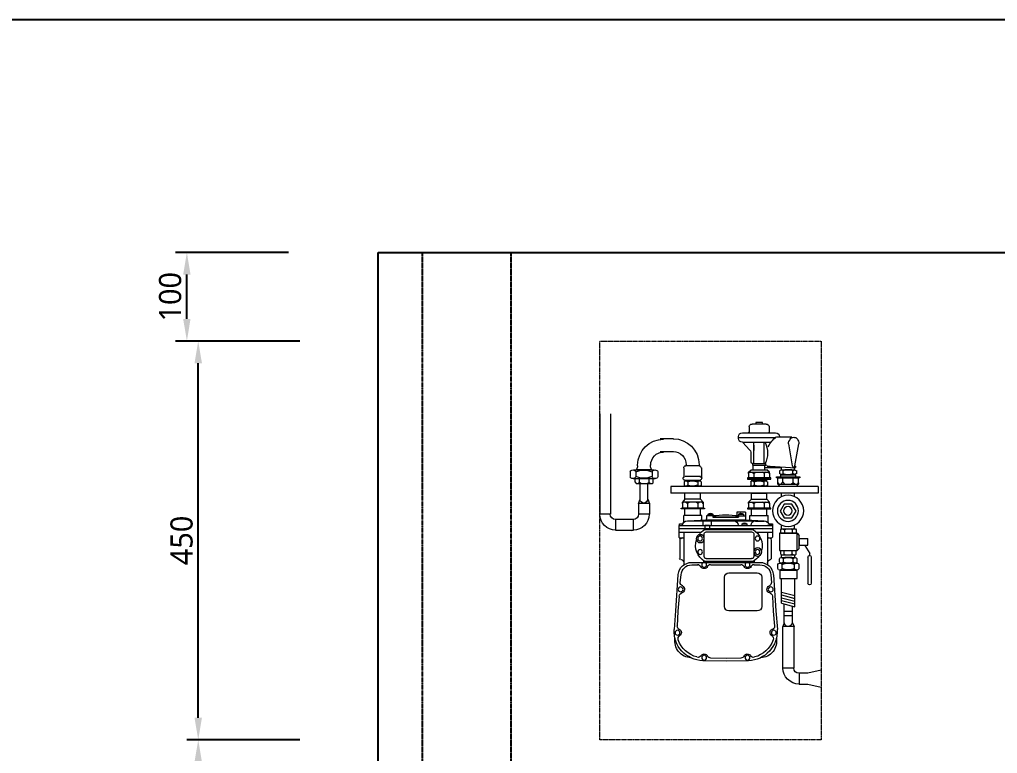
# Model space of a CAD drawing. Header units: millimetres. Extents: x -9013 to 516, y -36629 to 6082.
# Drawn here: x -3173 to -2070, y 5254 to 6082 of the extents above; entities that cross this region are included whole.
import ezdxf

# ---------------------------------------------------------------- set-up
doc = ezdxf.new("R2010")
doc.units = ezdxf.units.MM
doc.header["$LTSCALE"] = 0.05
doc.linetypes.add('CENTER2', pattern=[28.575, 19.05, -3.175, 3.175, -3.175])
doc.layers.get('0').update_dxf_attribs({"lineweight": 18})
doc.layers.get('Defpoints').update_dxf_attribs({"color": 140, "lineweight": 18})
for name, color, linetype in [('1', 7, 'Continuous'), ('1CO', 4, 'Continuous'), ('2CONC', 4, 'Continuous'), ('HWAT___5CS', 3, 'CENTER2')]:
    doc.layers.add(name, color=color, linetype=linetype)
doc.layers.add('G-Anno-Std-Cntr', color=1, linetype='CENTER2', lineweight=18)
doc.styles.add('trebuchet_MS', font='trebuc.ttf')
doc.dimstyles.new('MGP', dxfattribs={"dimtxt": 2.5, "dimasz": 2.5, "dimexe": 1.25, "dimexo": 0.625, "dimtad": 1, "dimdec": 0, "dimtxsty": 'trebuchet_MS', "dimcen": 2.5, "dimclrt": 7, "dimadec": 0, "dimazin": 0, "dimtfac": 1, "dimtdec": 0, "dimtmove": 0, "dimatfit": 3, "dimfxl": 1.148294, "dimfxlon": 1, "dimarcsym": 2})

# ---------------------------------------------------------------- blocks, each defined once
blk = doc.blocks.new('*D194')
at = {"color": 0, "lineweight": -2, "transparency": 16777216}
for p, q in [((-2856.7, 5269.5), (-2984.5, 5269.5)), ((-2971.5, 5144.5), (-2971.5, 5244.5)), ((-2856.7, 5119.5), (-2984.5, 5119.5))]:
    blk.add_line(p, q, dxfattribs=at)
at = {"color": 0, "transparency": 16777216}
for points in [[(-2975.7, 5244.5), (-2967.3, 5244.5), (-2971.5, 5269.5)], [(-2975.7, 5144.5), (-2967.3, 5144.5), (-2971.5, 5119.5)]]:
    blk.add_solid(points, dxfattribs=at)
at = {"layer": 'Defpoints', "color": 0, "transparency": 16777216}
for p in [(-2971.5, 5269.5), (-2366.3, 5269.5), (-2216.3, 5119.5)]:
    blk.add_point(p, dxfattribs=at)
at = {"color": 7, "transparency": 16777216, "insert": (-2990.2, 5194.5), "char_height": 25, "attachment_point": 5, "rotation": 90, "style": 'trebuchet_MS'}
blk.add_mtext('150', dxfattribs=at)
blk = doc.blocks.new('*D195')
at = {"color": 0, "lineweight": -2, "transparency": 16777216}
for p, q in [((-2856.7, 5719.5), (-2984.5, 5719.5)), ((-2971.5, 5294.5), (-2971.5, 5694.5)), ((-2856.7, 5269.5), (-2984.5, 5269.5))]:
    blk.add_line(p, q, dxfattribs=at)
at = {"color": 0, "transparency": 16777216}
for points in [[(-2975.7, 5694.5), (-2967.3, 5694.5), (-2971.5, 5719.5)], [(-2975.7, 5294.5), (-2967.3, 5294.5), (-2971.5, 5269.5)]]:
    blk.add_solid(points, dxfattribs=at)
at = {"layer": 'Defpoints', "color": 0, "transparency": 16777216}
for p in [(-2971.5, 5719.5), (-2366.3, 5719.5), (-2216.3, 5269.5)]:
    blk.add_point(p, dxfattribs=at)
at = {"color": 7, "transparency": 16777216, "insert": (-2990.2, 5494.5), "char_height": 25, "attachment_point": 5, "rotation": 90, "style": 'trebuchet_MS'}
blk.add_mtext('450', dxfattribs=at)
blk = doc.blocks.new('*D196')
at = {"color": 0, "lineweight": -2, "transparency": 16777216}
for p, q in [((-2869.5, 5819.5), (-2997.3, 5819.5)), ((-2984.3, 5744.5), (-2984.3, 5794.5)), ((-2869.5, 5719.5), (-2997.3, 5719.5))]:
    blk.add_line(p, q, dxfattribs=at)
at = {"color": 0, "transparency": 16777216}
for points in [[(-2988.5, 5794.5), (-2980.2, 5794.5), (-2984.3, 5819.5)], [(-2988.5, 5744.5), (-2980.2, 5744.5), (-2984.3, 5719.5)]]:
    blk.add_solid(points, dxfattribs=at)
at = {"layer": 'Defpoints', "color": 0, "transparency": 16777216}
for p in [(-2984.3, 5819.5), (-2379.1, 5819.5), (-2368.4, 5719.5)]:
    blk.add_point(p, dxfattribs=at)
at = {"color": 7, "transparency": 16777216, "insert": (-3003.1, 5769.5), "char_height": 25, "attachment_point": 5, "rotation": 90, "style": 'trebuchet_MS'}
blk.add_mtext('100', dxfattribs=at)

msp = doc.modelspace()

# ---------------------------------------------------------------- linework, layer by layer
at = {"layer": '1', "color": 42, "lineweight": 9}
for points in [[(-2518.4, 5637.5), (-2518.4, 5524.1)], [(-2506.2, 5637.5), (-2506.2, 5524.1)], [(-2464, 5540.9), (-2462.4, 5536.2), (-2474.6, 5536.2), (-2473, 5540.9)], [(-2474.6, 5536.2), (-2474.6, 5524.1)], [(-2462.4, 5536.2), (-2462.4, 5524.1)], [(-2480.8, 5518.2), (-2500.4, 5518.2)], [(-2480.8, 5505.7), (-2500.4, 5505.7)], [(-2310.2, 5401.7), (-2311.8, 5397.4)], [(-2299.2, 5350.5), (-2299.2, 5397.4), (-2311.8, 5397.4)], [(-2311.8, 5350.5), (-2311.8, 5397.4)], [(-2300.8, 5401.7), (-2299.2, 5397.4)], [(-2283.6, 5344.6), (-2293.4, 5344.6)], [(-2268.4, 5348.1), (-2283.6, 5344.6)], [(-2283.6, 5332.1), (-2293.4, 5332.1)], [(-2268.4, 5328.6), (-2283.6, 5332.1)]]:
    msp.add_lwpolyline(points, dxfattribs=at)
at = {"layer": '1', "color": 0, "lineweight": 5}
for points in [[(-2334.8, 5625.8), (-2334.8, 5627.7), (-2342.3, 5627.7), (-2342.3, 5625.8)], [(-2349.7, 5622.6), (-2349.7, 5616.8)], [(-2330.5, 5625.8), (-2346.6, 5625.8)], [(-2327.4, 5622.6), (-2327.4, 5616.8)], [(-2435.3, 5609.3), (-2450.2, 5609.3)], [(-2361.8, 5609.3), (-2361.8, 5611.7)], [(-2361.8, 5610.5), (-2319.6, 5610.5)], [(-2357.1, 5616), (-2320, 5616)], [(-2350.1, 5616), (-2350.9, 5616)], [(-2326.6, 5616), (-2326.2, 5616)], [(-2301.6, 5610.9), (-2318.8, 5610.9)], [(-2315.7, 5611.7), (-2315.7, 5610.9)], [(-2349.3, 5596.8), (-2357.1, 5605)], [(-2325.1, 5605), (-2357.1, 5605)], [(-2344.6, 5581.2), (-2344.6, 5605)], [(-2344.6, 5601.9), (-2344.6, 5596)], [(-2332.9, 5581.2), (-2332.9, 5605)], [(-2300.8, 5578.8), (-2305.1, 5603.5)], [(-2298.1, 5578.8), (-2293.8, 5603.5)], [(-2435.3, 5594.5), (-2450.2, 5594.5)], [(-2347.7, 5582.7), (-2347.7, 5593.7)], [(-2480, 5574.1), (-2456.6, 5574.1)], [(-2460.1, 5574.1), (-2476.1, 5574.1)], [(-2475.7, 5578.8), (-2475.7, 5580)], [(-2461.3, 5578.8), (-2461.3, 5580)], [(-2423.6, 5576.5), (-2423.6, 5565.9)], [(-2406.4, 5580), (-2406.4, 5578.8), (-2421.2, 5578.8)], [(-2420.9, 5578.8), (-2420.9, 5580)], [(-2403.6, 5576.5), (-2403.6, 5565.9)], [(-2350.5, 5570.2), (-2349.3, 5571.4), (-2350.5, 5571.4), (-2347.7, 5574.1)], [(-2347.7, 5574.1), (-2329.7, 5574.1)], [(-2346.2, 5581.2), (-2331.3, 5581.2)], [(-2346.2, 5581.2), (-2346.2, 5581.2), (-2346.2, 5579.6), (-2345.4, 5579.6)], [(-2345.4, 5579.6), (-2331.3, 5579.6)], [(-2345.4, 5574.1), (-2345.4, 5579.6)], [(-2331.3, 5581.2), (-2331.3, 5579.6), (-2332.1, 5579.6)], [(-2332.1, 5574.1), (-2332.1, 5579.6)], [(-2313.3, 5576.5), (-2332.1, 5576.5)], [(-2327, 5571.4), (-2329.7, 5574.1)], [(-2329.4, 5578.4), (-2326.2, 5578.4)], [(-2326.2, 5578.4), (-2297.7, 5576.5)], [(-2315.3, 5569.8), (-2315.3, 5573.4)], [(-2313.3, 5574.1), (-2313.3, 5577.7)], [(-2313.3, 5574.1), (-2298.5, 5574.1)], [(-2312.9, 5574.1), (-2298.9, 5574.1)], [(-2311.4, 5569.8), (-2311.4, 5573.4)], [(-2301.6, 5574.1), (-2309.4, 5574.1)], [(-2300.4, 5569.8), (-2300.4, 5573.4)], [(-2298.5, 5574.1), (-2298.5, 5576.5)], [(-2297.7, 5578.4), (-2298.1, 5578.4)], [(-2297.3, 5577.3), (-2297.3, 5578)], [(-2296.1, 5569.8), (-2296.1, 5573.4)], [(-2484, 5572.2), (-2484, 5566.7)], [(-2480.8, 5564.4), (-2455.8, 5564.4)], [(-2480, 5564.4), (-2456.6, 5564.4)], [(-2478.5, 5564.4), (-2458.1, 5564.4)], [(-2478.5, 5560.1), (-2478.5, 5564.4)], [(-2477.7, 5572.2), (-2477.7, 5566.7)], [(-2461.7, 5564.4), (-2474.6, 5564.4)], [(-2473.4, 5560.1), (-2473.4, 5564.4)], [(-2462.8, 5559.7), (-2462.8, 5564.4)], [(-2459.3, 5572.2), (-2459.3, 5566.7)], [(-2458.1, 5559.7), (-2458.1, 5564.4)], [(-2452.7, 5572.2), (-2452.7, 5566.7)], [(-2404.8, 5566.7), (-2422, 5566.7)], [(-2422, 5562.4), (-2404.8, 5562.4)], [(-2421.2, 5561.6), (-2406, 5561.6)], [(-2419.7, 5562.4), (-2407.2, 5562.4)], [(-2419.7, 5562.4), (-2419.7, 5561.6)], [(-2407.2, 5562.4), (-2407.2, 5561.6)], [(-2325.4, 5565.1), (-2351.6, 5565.1)], [(-2351.6, 5565.1), (-2351.6, 5563.6)], [(-2351.6, 5563.6), (-2325.4, 5563.6)], [(-2350.5, 5570.2), (-2350.5, 5571.4)], [(-2350.5, 5570.2), (-2350.5, 5565.1)], [(-2350.5, 5565.1), (-2327, 5565.1)], [(-2349.3, 5571.4), (-2328.2, 5571.4)], [(-2347, 5563.6), (-2347, 5561.6)], [(-2330.1, 5561.6), (-2347, 5561.6), (-2330.1, 5561.6), (-2347, 5561.6)], [(-2346.6, 5571.4), (-2344.6, 5570.2), (-2342.7, 5571.4)], [(-2345.8, 5561.6), (-2331.7, 5561.6)], [(-2344.6, 5570.2), (-2344.6, 5565.1)], [(-2333.7, 5561.6), (-2343, 5561.6)], [(-2330.9, 5571.4), (-2332.9, 5570.6), (-2334.8, 5571.4)], [(-2332.9, 5570.6), (-2332.9, 5565.1)], [(-2330.1, 5563.6), (-2330.1, 5561.6)], [(-2327, 5570.2), (-2327, 5571.4), (-2328.2, 5571.4), (-2327, 5570.6)], [(-2327, 5570.6), (-2327, 5565.1)], [(-2325.4, 5563.6), (-2325.4, 5565.1)], [(-2318.8, 5566.3), (-2292.6, 5566.3)], [(-2318.8, 5565.1), (-2318.8, 5566.3)], [(-2292.6, 5565.1), (-2318.8, 5565.1)], [(-2317.6, 5565.1), (-2294.2, 5565.1)], [(-2317.6, 5559.7), (-2317.6, 5565.1)], [(-2297.3, 5568.7), (-2314.1, 5568.7), (-2297.3, 5568.7), (-2314.1, 5568.7)], [(-2314.1, 5566.3), (-2314.1, 5568.7)], [(-2312.9, 5568.7), (-2298.9, 5568.7)], [(-2311.8, 5560.1), (-2311.8, 5565.1)], [(-2300.8, 5568.7), (-2310.2, 5568.7)], [(-2300, 5559.7), (-2300, 5565.1)], [(-2297.3, 5566.3), (-2297.3, 5568.7)], [(-2294.2, 5559.7), (-2294.2, 5565.1)], [(-2292.6, 5566.3), (-2292.6, 5565.1)], [(-2478.5, 5560.1), (-2477.3, 5558.9)], [(-2477.3, 5558.9), (-2458.9, 5558.9), (-2458.1, 5559.7)], [(-2475, 5558.9), (-2473.4, 5560.1)], [(-2473.4, 5560.1), (-2471.4, 5558.9)], [(-2473, 5540.9), (-2473, 5558.9)], [(-2462.8, 5559.7), (-2464.8, 5558.9)], [(-2464, 5540.9), (-2464, 5558.9)], [(-2461.3, 5558.9), (-2462.8, 5559.7)], [(-2438.1, 5555.4), (-2438.1, 5547.9)], [(-2271.9, 5555.4), (-2271.9, 5547.9), (-2438.1, 5547.9)], [(-2271.9, 5555.4), (-2438.1, 5555.4)], [(-2423.2, 5560.5), (-2423.2, 5556.5)], [(-2418.9, 5560.5), (-2418.9, 5556.5)], [(-2407.9, 5560.5), (-2407.9, 5556.5)], [(-2404, 5560.5), (-2404, 5556.5)], [(-2348.1, 5560.5), (-2348.1, 5556.5)], [(-2344.2, 5560.5), (-2344.2, 5556.5)], [(-2333.3, 5560.5), (-2333.3, 5556.5)], [(-2329, 5560.5), (-2329, 5556.5)], [(-2317.6, 5558.1), (-2317.6, 5559.7), (-2316.5, 5558.1)], [(-2314.9, 5555.4), (-2317.6, 5558.1), (-2316.5, 5558.1)], [(-2316.5, 5558.1), (-2295.3, 5558.1)], [(-2313.7, 5558.1), (-2311.8, 5560.1)], [(-2311.8, 5560.1), (-2309.8, 5558.1)], [(-2300, 5559.7), (-2302, 5558.1)], [(-2298.1, 5558.1), (-2300, 5559.7)], [(-2295.3, 5558.1), (-2294.2, 5558.1), (-2296.9, 5555.4)], [(-2295.3, 5558.1), (-2294.2, 5559.7)], [(-2294.2, 5559.7), (-2294.2, 5558.1)], [(-2422.4, 5540.9), (-2425.2, 5537.8), (-2424, 5537.8)], [(-2404.8, 5547.9), (-2422.4, 5547.9)], [(-2422.4, 5540.9), (-2422.4, 5547.9)], [(-2404.8, 5540.9), (-2422.4, 5540.9)], [(-2404.8, 5540.9), (-2404.8, 5547.9)], [(-2404.8, 5540.9), (-2401.7, 5537.8), (-2402.9, 5537.8)], [(-2349.3, 5537.8), (-2350.5, 5537.8), (-2347.3, 5540.9)], [(-2349.3, 5537.8), (-2328.2, 5537.8), (-2327, 5537.8), (-2329.7, 5540.9)], [(-2347.3, 5547.9), (-2329.7, 5547.9)], [(-2347.3, 5540.9), (-2347.3, 5547.9)], [(-2347.3, 5540.9), (-2329.7, 5540.9)], [(-2329.7, 5540.9), (-2329.7, 5547.9)], [(-2313.3, 5544), (-2313.3, 5547.9)], [(-2298.5, 5544), (-2298.5, 5547.9)], [(-2426.7, 5531.1), (-2400.1, 5531.1)], [(-2426.7, 5530), (-2426.7, 5531.1)], [(-2400.1, 5530), (-2426.7, 5530)], [(-2424, 5537.8), (-2425.2, 5536.6)], [(-2425.2, 5536.2), (-2425.2, 5537.8)], [(-2425.2, 5536.6), (-2425.2, 5531.1)], [(-2401.7, 5531.1), (-2425.2, 5531.1)], [(-2402.9, 5537.8), (-2424, 5537.8)], [(-2422.4, 5522.5), (-2422.4, 5530)], [(-2421.2, 5537.8), (-2419.3, 5536.6)], [(-2419.3, 5536.6), (-2417.3, 5537.8)], [(-2419.3, 5536.6), (-2419.3, 5531.1)], [(-2407.6, 5536.2), (-2409.5, 5537.8)], [(-2405.6, 5537.8), (-2407.6, 5536.2)], [(-2407.6, 5536.2), (-2407.6, 5531.1)], [(-2404.8, 5522.5), (-2404.8, 5530)], [(-2401.7, 5537.8), (-2401.7, 5536.2), (-2402.9, 5537.8)], [(-2401.7, 5536.2), (-2401.7, 5531.1)], [(-2400.1, 5531.1), (-2400.1, 5530)], [(-2325.4, 5531.1), (-2351.6, 5531.1)], [(-2351.6, 5531.1), (-2351.6, 5530)], [(-2351.6, 5530), (-2325.4, 5530)], [(-2350.5, 5536.2), (-2350.5, 5537.8)], [(-2350.5, 5536.2), (-2349.3, 5537.8)], [(-2350.5, 5536.2), (-2350.5, 5531.1)], [(-2350.5, 5531.1), (-2327, 5531.1)], [(-2347.3, 5522.5), (-2347.3, 5530)], [(-2346.6, 5537.8), (-2344.6, 5536.2)], [(-2344.6, 5536.2), (-2342.7, 5537.8)], [(-2344.6, 5536.2), (-2344.6, 5531.1)], [(-2330.9, 5537.8), (-2332.9, 5536.6), (-2334.8, 5537.8)], [(-2332.9, 5536.6), (-2332.9, 5531.1)], [(-2329.7, 5522.5), (-2329.7, 5530)], [(-2328.2, 5537.8), (-2327, 5536.6)], [(-2327, 5536.2), (-2327, 5537.8)], [(-2327, 5536.6), (-2327, 5531.1)], [(-2325.4, 5530), (-2325.4, 5531.1)], [(-2301.6, 5520.2), (-2296.9, 5527.6), (-2301.6, 5535.4), (-2310.2, 5535.4), (-2314.9, 5527.6), (-2310.2, 5520.2), (-2301.6, 5520.2)], [(-2506.2, 5524.1), (-2518.4, 5524.1)], [(-2500.4, 5505.7), (-2500.4, 5518.2)], [(-2480.8, 5518.2), (-2480.8, 5505.7)], [(-2462.4, 5524.1), (-2474.6, 5524.1)], [(-2423.6, 5514.3), (-2423.6, 5522.5)], [(-2403.3, 5517.4), (-2403.3, 5522.5), (-2423.6, 5522.5)], [(-2332.9, 5516.3), (-2354, 5517.4), (-2397.8, 5517.4), (-2418.9, 5516.3)], [(-2390.7, 5522.1), (-2397.8, 5522.1), (-2397.8, 5519)], [(-2397.8, 5517.4), (-2397.8, 5519)], [(-2396.2, 5522.1), (-2396.2, 5524.1)], [(-2396.2, 5524.1), (-2393.5, 5524.1), (-2390.7, 5524.1)], [(-2390.7, 5524.1), (-2390.7, 5522.1)], [(-2390.7, 5522.1), (-2390.7, 5520.6), (-2361.8, 5520.6), (-2361.8, 5522.1), (-2354, 5522.1)], [(-2361.8, 5520.6), (-2390.7, 5520.6)], [(-2354, 5526.4), (-2363.8, 5526.4), (-2363.8, 5522.5)], [(-2361.8, 5522.1), (-2361.8, 5520.6)], [(-2361.4, 5522.1), (-2361.4, 5524.1)], [(-2361.4, 5524.1), (-2358.7, 5524.1), (-2356.3, 5524.1)], [(-2356.3, 5524.1), (-2356.3, 5522.1)], [(-2354, 5526.4), (-2354, 5519)], [(-2354, 5519), (-2354, 5517.4)], [(-2348.9, 5522.5), (-2328.2, 5522.5)], [(-2348.9, 5517.4), (-2348.9, 5522.5)], [(-2328.2, 5514.3), (-2328.2, 5522.5)], [(-2429.1, 5511.2), (-2429.1, 5498.3)], [(-2429.1, 5511.2), (-2323.1, 5511.2)], [(-2429.1, 5508.1), (-2323.1, 5508.1)], [(-2428.3, 5513.1), (-2425.9, 5513.1)], [(-2428.3, 5511.2), (-2428.3, 5513.1)], [(-2425.9, 5513.1), (-2425.2, 5513.1)], [(-2401.7, 5516.3), (-2409.5, 5516.3), (-2418.9, 5516.3)], [(-2401.7, 5511.2), (-2401.7, 5516.7), (-2392.7, 5516.7), (-2392.7, 5511.2)], [(-2400.1, 5506.9), (-2345, 5506.9)], [(-2399.7, 5511.2), (-2399.7, 5508.1)], [(-2394.7, 5511.2), (-2399.7, 5511.2)], [(-2394.7, 5511.2), (-2394.7, 5508.1)], [(-2342.7, 5516.3), (-2392.7, 5516.3)], [(-2367.3, 5516.3), (-2384.9, 5516.3)], [(-2357.9, 5511.2), (-2357.9, 5513.1)], [(-2357.9, 5513.1), (-2354.8, 5513.1), (-2352.4, 5513.1)], [(-2352.4, 5513.1), (-2352.4, 5511.2)], [(-2342.7, 5516.3), (-2332.9, 5516.3)], [(-2323.9, 5511.2), (-2329, 5511.2)], [(-2327.4, 5513.1), (-2326.6, 5513.1)], [(-2326.6, 5513.1), (-2323.5, 5513.1)], [(-2323.5, 5513.1), (-2323.5, 5511.2)], [(-2323.1, 5498.3), (-2323.1, 5511.2)], [(-2314.1, 5502.6), (-2314.1, 5506.5), (-2313.3, 5507.7)], [(-2313.3, 5507.7), (-2313.3, 5512)], [(-2313.3, 5507.7), (-2297.7, 5507.7)], [(-2311.4, 5507.7), (-2309.8, 5506.5), (-2308.6, 5507.7)], [(-2309.8, 5506.5), (-2309.8, 5502.6)], [(-2299.6, 5507.7), (-2301.2, 5506.5), (-2302.8, 5507.7)], [(-2301.2, 5506.5), (-2301.2, 5502.6)], [(-2298.5, 5507.7), (-2298.5, 5512)], [(-2297.7, 5507.7), (-2296.9, 5506.5)], [(-2296.9, 5506.5), (-2296.9, 5502.6)], [(-2482.4, 5505.3), (-2482.8, 5505.7)], [(-2429.1, 5503.8), (-2404, 5503.8)], [(-2428.3, 5497.5), (-2423.6, 5497.5)], [(-2427.9, 5495.5), (-2427.9, 5473.7)], [(-2426.7, 5496.3), (-2427.1, 5496.3)], [(-2423.6, 5503.8), (-2423.6, 5467)], [(-2400.5, 5476), (-2400.5, 5501.8)], [(-2398.2, 5504.1), (-2347, 5504.1)], [(-2344.6, 5501.8), (-2344.6, 5476)], [(-2341.1, 5503.8), (-2323.1, 5503.8)], [(-2329, 5503.8), (-2329, 5467)], [(-2329, 5497.5), (-2324.3, 5497.5)], [(-2325.1, 5495.5), (-2325.1, 5473.7)], [(-2315.7, 5502.6), (-2315.7, 5483)], [(-2295.7, 5502.6), (-2315.7, 5502.6)], [(-2314.1, 5502.6), (-2296.9, 5502.6)], [(-2295.7, 5483), (-2295.7, 5502.6)], [(-2295.7, 5502.6), (-2293.4, 5500.2)], [(-2293.4, 5485.4), (-2293.4, 5500.2)], [(-2293.4, 5496.7), (-2293.4, 5489.3)], [(-2293.4, 5496.7), (-2283.6, 5496.7)], [(-2283.6, 5489.3), (-2283.6, 5496.7)], [(-2295.7, 5483), (-2293.4, 5485.4)], [(-2293.4, 5489.3), (-2283.6, 5489.3)], [(-2287.1, 5488.9), (-2281.3, 5479.9)], [(-2347, 5473.7), (-2398.2, 5473.7)], [(-2315.7, 5483), (-2295.7, 5483)], [(-2315.7, 5470.1), (-2315.7, 5473.7)], [(-2314.1, 5479.1), (-2314.1, 5483)], [(-2314.1, 5479.1), (-2313.3, 5478.3)], [(-2313.3, 5478.3), (-2297.7, 5478.3)], [(-2313.3, 5475.2), (-2313.3, 5478.3)], [(-2313.3, 5475.2), (-2297.7, 5475.2)], [(-2312.9, 5475.2), (-2298.5, 5475.2)], [(-2311.4, 5478.3), (-2310.2, 5479.1), (-2310.2, 5483)], [(-2311, 5470.1), (-2311, 5473.7)], [(-2310.2, 5479.1), (-2308.6, 5478.3)], [(-2301.6, 5475.2), (-2309.4, 5475.2)], [(-2301.2, 5479.1), (-2302.8, 5478.3)], [(-2300, 5478.3), (-2301.2, 5479.1), (-2301.2, 5483)], [(-2300, 5470.1), (-2300, 5473.7)], [(-2298.1, 5475.2), (-2298.1, 5478.3)], [(-2297.7, 5478.3), (-2296.9, 5479.1), (-2296.9, 5483)], [(-2295.7, 5470.1), (-2295.7, 5473.7)], [(-2283.2, 5446.3), (-2283.2, 5475.6)], [(-2281.3, 5477.6), (-2281.3, 5479.9)], [(-2279.3, 5446.3), (-2279.3, 5475.6)], [(-2427.1, 5472.9), (-2426.7, 5472.9)], [(-2414.6, 5469.7), (-2337.6, 5469.7)], [(-2414.6, 5467), (-2407.9, 5467)], [(-2400.9, 5469.7), (-2400.9, 5470.9), (-2400.9, 5471.7)], [(-2345, 5470.9), (-2400.1, 5470.9)], [(-2393.1, 5467), (-2359.1, 5467)], [(-2344.2, 5467), (-2337.6, 5467)], [(-2343.8, 5469.7), (-2343.8, 5470.9), (-2343.8, 5471.7)], [(-2317.6, 5462.7), (-2317.6, 5467.4)], [(-2315.3, 5469), (-2296.1, 5469)], [(-2314.5, 5469), (-2296.5, 5469)], [(-2312.9, 5469), (-2298.5, 5469)], [(-2312.5, 5462.7), (-2312.5, 5467.4)], [(-2300.4, 5469), (-2310.2, 5469)], [(-2298.5, 5462.7), (-2298.5, 5467.4)], [(-2293.4, 5462.7), (-2293.4, 5467.4)], [(-2432.6, 5415), (-2429.8, 5455.7)], [(-2427.5, 5447.1), (-2426.7, 5455.7)], [(-2377.5, 5419.7), (-2377.5, 5452.9)], [(-2372.8, 5458), (-2340.7, 5458)], [(-2335.6, 5452.9), (-2335.6, 5419.7)], [(-2325.4, 5455.7), (-2324.7, 5447.1)], [(-2322.3, 5455.7), (-2319.6, 5415), (-2318, 5393.9)], [(-2315.3, 5461.1), (-2315.3, 5451.4)], [(-2295.7, 5461.1), (-2315.3, 5461.1)], [(-2315.3, 5451.4), (-2295.7, 5451.4)], [(-2314.5, 5461.1), (-2296.5, 5461.1)], [(-2313.3, 5423.6), (-2313.3, 5451.4)], [(-2298.1, 5419.7), (-2298.1, 5451.4)], [(-2295.7, 5451.4), (-2295.7, 5461.1)], [(-2430.6, 5397.8), (-2429.8, 5414.6), (-2428.3, 5431.4)], [(-2323.5, 5431.4), (-2322.7, 5414.6), (-2321.1, 5397.8)], [(-2313.3, 5436.1), (-2298.1, 5432.2)], [(-2313.3, 5433), (-2298.1, 5429.1)], [(-2313.3, 5429.9), (-2298.1, 5425.9)], [(-2313.3, 5426.7), (-2298.1, 5422.8)], [(-2313.3, 5423.6), (-2298.1, 5419.7)], [(-2310.2, 5401.7), (-2310.2, 5422.8)], [(-2300.8, 5401.7), (-2300.8, 5420.5)], [(-2434.1, 5393.9), (-2432.6, 5415)], [(-2340.7, 5415), (-2372.8, 5415)], [(-2300.8, 5414.2), (-2310.2, 5414.2)], [(-2300.8, 5409.5), (-2310.2, 5409.5)], [(-2350.5, 5358.7), (-2375.9, 5358.3), (-2401.7, 5358.7)], [(-2375.9, 5361.4), (-2393.1, 5361.8)], [(-2359.1, 5361.8), (-2375.9, 5361.4)], [(-2299.2, 5350.5), (-2311.8, 5350.5)], [(-2293.4, 5344.6), (-2293.4, 5332.1)]]:
    msp.add_lwpolyline(points, dxfattribs=at)
for points in [[(-2349.7, 5616.8), (-2349.7, 5616.4), (-2350.1, 5616.4), (-2350.5, 5616.4)], [(-2349.7, 5623), (-2349.7, 5624.6), (-2348.5, 5625.8), (-2346.6, 5625.8)], [(-2330.5, 5625.8), (-2329, 5625.8), (-2327.4, 5624.6), (-2327.4, 5623)], [(-2327, 5616.4), (-2327.4, 5616.4), (-2327.4, 5616.4), (-2327.4, 5616.8)], [(-2475.7, 5579.4), (-2475.7, 5595.8), (-2462.4, 5608.7), (-2446.4, 5608.7)], [(-2435.7, 5609.3), (-2419.3, 5609.3), (-2406.4, 5596.4), (-2406.4, 5580)], [(-2361.8, 5611.7), (-2361.8, 5614), (-2359.9, 5616), (-2357.5, 5616)], [(-2357.5, 5605.4), (-2359.9, 5605.4), (-2361.8, 5607.4), (-2361.8, 5609.7)], [(-2328.2, 5600.3), (-2326.2, 5604.6), (-2323.1, 5608.5), (-2319.2, 5611.3)], [(-2320, 5616), (-2317.6, 5616), (-2315.7, 5614), (-2315.7, 5611.7)], [(-2305.5, 5603.5), (-2305.5, 5604.6), (-2305.1, 5605.4), (-2305.1, 5606.6)], [(-2304.7, 5606.6), (-2304.3, 5607.4), (-2303.9, 5608.2), (-2303.6, 5608.9)], [(-2303.6, 5608.9), (-2303.2, 5609.7), (-2302.4, 5610.1), (-2301.6, 5610.5)], [(-2301.6, 5610.5), (-2301.2, 5610.9), (-2300.4, 5610.9), (-2299.6, 5610.9)], [(-2299.6, 5610.9), (-2298.9, 5610.9), (-2298.1, 5610.9), (-2297.3, 5610.5)], [(-2297.3, 5610.5), (-2296.5, 5610.1), (-2296.1, 5609.7), (-2295.3, 5608.9)], [(-2295.3, 5608.9), (-2294.9, 5608.2), (-2294.6, 5607.4), (-2294.2, 5606.6)], [(-2294.2, 5606.6), (-2293.8, 5605.4), (-2293.8, 5604.6), (-2293.8, 5603.5)], [(-2435.7, 5594.9), (-2427.5, 5594.9), (-2420.9, 5588.2), (-2420.9, 5580)], [(-2349.3, 5596.8), (-2348.5, 5596), (-2348.1, 5595.3), (-2348.1, 5594.1)], [(-2331.7, 5605), (-2328.2, 5597.6), (-2328.2, 5588.6), (-2331.7, 5581.2)], [(-2460.9, 5579.4), (-2460.9, 5587.6), (-2454.6, 5594.3), (-2446.4, 5594.3)], [(-2477.7, 5571.8), (-2471.8, 5574.5), (-2465.2, 5574.5), (-2459.7, 5571.8)], [(-2475.7, 5578.8), (-2475.7, 5577.3), (-2476.5, 5575.7), (-2477.3, 5574.1)], [(-2459.7, 5574.1), (-2460.9, 5575.7), (-2461.3, 5577.3), (-2461.3, 5578.8)], [(-2423.6, 5576.5), (-2423.6, 5577.7), (-2422.8, 5578.8), (-2421.2, 5578.8)], [(-2406.4, 5578.8), (-2405.2, 5578.8), (-2404, 5577.7), (-2404, 5576.5)], [(-2346.2, 5581.2), (-2347, 5581.2), (-2347.7, 5582), (-2347.7, 5582.7)], [(-2330.1, 5578.8), (-2330.5, 5579.2), (-2330.9, 5579.6), (-2331.7, 5580)], [(-2329.4, 5578.8), (-2329.7, 5578.8), (-2329.7, 5578.8), (-2329.7, 5578.8)], [(-2311.4, 5573.4), (-2308.2, 5574.9), (-2303.9, 5574.9), (-2300.4, 5573.4)], [(-2300.8, 5578.4), (-2300.8, 5578.4), (-2300.8, 5578.8), (-2300.8, 5579.2)], [(-2300.4, 5577.7), (-2300.8, 5577.7), (-2300.8, 5578), (-2300.8, 5578)], [(-2300, 5577.3), (-2300, 5577.3), (-2300.4, 5577.7), (-2300.4, 5577.7)], [(-2299.6, 5577.3), (-2299.6, 5577.3), (-2300, 5577.3), (-2300, 5577.3)], [(-2298.9, 5577.3), (-2299.2, 5577.3), (-2299.2, 5577.3), (-2299.6, 5577.3)], [(-2298.5, 5577.7), (-2298.9, 5577.7), (-2298.9, 5577.3), (-2298.9, 5577.3)], [(-2298.1, 5578), (-2298.1, 5578), (-2298.5, 5577.7), (-2298.5, 5577.7)], [(-2298.1, 5579.2), (-2298.1, 5578.8), (-2298.1, 5578.4), (-2298.1, 5578.4)], [(-2459.7, 5566.7), (-2465.2, 5564), (-2471.8, 5564), (-2477.7, 5566.7)], [(-2419.3, 5560.5), (-2415.8, 5562), (-2411.9, 5562), (-2408.3, 5560.5)], [(-2344.2, 5560.5), (-2341.1, 5562), (-2336.8, 5562), (-2333.3, 5560.5)], [(-2300.4, 5569.8), (-2303.9, 5568.3), (-2308.2, 5568.3), (-2311.4, 5569.8)], [(-2408.3, 5556.9), (-2411.9, 5555.4), (-2415.8, 5555.4), (-2419.3, 5556.9)], [(-2333.3, 5556.9), (-2336.8, 5555.4), (-2341.1, 5555.4), (-2344.2, 5556.9)], [(-2396.2, 5524.1), (-2395.4, 5524.9), (-2394.7, 5525.3), (-2393.5, 5525.3)], [(-2393.5, 5525.3), (-2392.7, 5525.3), (-2391.5, 5524.9), (-2390.7, 5524.1)], [(-2390.7, 5522.5), (-2386.1, 5522.9), (-2381, 5523.3), (-2376.3, 5523.3)], [(-2376.3, 5523.3), (-2371.6, 5523.3), (-2366.5, 5522.9), (-2361.8, 5522.5)], [(-2361.8, 5524.1), (-2361, 5524.9), (-2359.9, 5525.3), (-2359.1, 5525.3)], [(-2359.1, 5525.3), (-2357.9, 5525.3), (-2357.1, 5524.9), (-2356.3, 5524.1)], [(-2425.5, 5511.2), (-2425.2, 5514.3), (-2422.4, 5516.7), (-2419.3, 5516.7)], [(-2406.4, 5500.6), (-2404.8, 5503.4), (-2402.5, 5505.3), (-2400.1, 5506.9)], [(-2367.3, 5516.7), (-2364.5, 5516.7), (-2362.2, 5514.3), (-2362.2, 5511.6)], [(-2357.9, 5513.1), (-2357.1, 5513.9), (-2355.9, 5514.3), (-2355.2, 5514.3)], [(-2355.2, 5514.3), (-2354, 5514.3), (-2353.2, 5513.9), (-2352.4, 5513.1)], [(-2347.7, 5511.6), (-2347.7, 5514.3), (-2345.8, 5516.7), (-2342.7, 5516.7)], [(-2345.4, 5506.9), (-2337.2, 5501.8), (-2333.3, 5492), (-2336, 5483)], [(-2333.3, 5516.7), (-2330.1, 5516.7), (-2327.4, 5514.3), (-2326.6, 5511.2)], [(-2428.3, 5497.5), (-2428.7, 5497.5), (-2429.1, 5497.9), (-2429.1, 5498.3)], [(-2428.3, 5495.9), (-2428.3, 5496.3), (-2427.9, 5496.7), (-2427.5, 5496.7)], [(-2424.8, 5497.5), (-2425.2, 5497.1), (-2425.9, 5496.7), (-2426.7, 5496.7)], [(-2400.5, 5502.2), (-2400.5, 5503.4), (-2399.7, 5504.1), (-2398.2, 5504.1)], [(-2347, 5504.1), (-2345.8, 5504.1), (-2344.6, 5503.4), (-2344.6, 5502.2)], [(-2325.8, 5496.7), (-2326.6, 5496.7), (-2327.4, 5497.1), (-2327.8, 5497.5)], [(-2325.8, 5496.7), (-2325.4, 5496.7), (-2325.1, 5496.3), (-2325.1, 5495.9)], [(-2323.5, 5498.3), (-2323.5, 5497.9), (-2323.9, 5497.5), (-2324.3, 5497.5)], [(-2400.1, 5470.9), (-2408.3, 5476), (-2412.3, 5485.8), (-2409.1, 5495.2)], [(-2427.5, 5472.9), (-2427.9, 5472.9), (-2428.3, 5473.3), (-2428.3, 5473.7)], [(-2398.2, 5474), (-2399.7, 5474), (-2400.5, 5474.8), (-2400.5, 5476.4)], [(-2344.6, 5476.4), (-2344.6, 5474.8), (-2345.8, 5474), (-2347, 5474)], [(-2338.7, 5477.2), (-2340.3, 5474.8), (-2342.7, 5472.5), (-2345.4, 5470.9)], [(-2325.1, 5473.7), (-2325.1, 5473.3), (-2325.4, 5472.9), (-2325.8, 5472.9)], [(-2311.4, 5474), (-2307.9, 5475.6), (-2303.6, 5475.6), (-2300, 5474)], [(-2429.8, 5456.1), (-2429.1, 5463.9), (-2422.8, 5469.7), (-2414.6, 5469.7)], [(-2426.7, 5472.9), (-2425.2, 5472.5), (-2423.6, 5471.3), (-2423.6, 5469.3)], [(-2426.7, 5455.7), (-2426.3, 5461.9), (-2421.2, 5467), (-2414.6, 5467)], [(-2408.3, 5467.4), (-2406.8, 5467.4), (-2405.2, 5466.2), (-2404.4, 5465)], [(-2397.4, 5465), (-2396.6, 5466.2), (-2395, 5467.4), (-2393.5, 5467.4)], [(-2359.1, 5467.4), (-2357.5, 5467.4), (-2355.9, 5466.2), (-2355.6, 5465)], [(-2348.1, 5465), (-2347.3, 5466.2), (-2346.2, 5467.4), (-2344.2, 5467.4)], [(-2337.6, 5469.7), (-2329.7, 5469.7), (-2323.1, 5463.9), (-2322.7, 5456.1)], [(-2337.6, 5467), (-2331.3, 5467), (-2325.8, 5461.9), (-2325.4, 5455.7)], [(-2329, 5469.3), (-2329, 5471.3), (-2327.4, 5472.5), (-2325.8, 5472.9)], [(-2312.5, 5467.4), (-2308.2, 5469.3), (-2303.2, 5469.3), (-2298.9, 5467.4)], [(-2298.9, 5462.7), (-2303.2, 5460.7), (-2308.2, 5460.7), (-2312.5, 5462.7)], [(-2300, 5470.1), (-2303.6, 5468.6), (-2307.9, 5468.6), (-2311.4, 5470.1)], [(-2377.8, 5452.9), (-2377.8, 5455.7), (-2375.5, 5458), (-2372.8, 5458)], [(-2340.7, 5458), (-2338, 5458), (-2335.6, 5455.7), (-2335.6, 5452.9)], [(-2425.2, 5443.2), (-2426.7, 5443.9), (-2427.9, 5445.5), (-2427.5, 5447.1)], [(-2324.7, 5447.1), (-2324.7, 5445.5), (-2325.4, 5443.9), (-2327, 5443.2)], [(-2428.7, 5431.8), (-2428.7, 5433.4), (-2427.5, 5434.9), (-2425.9, 5435.3)], [(-2326.6, 5435.3), (-2325.1, 5434.9), (-2323.9, 5433.4), (-2323.5, 5431.8)], [(-2372.8, 5415), (-2375.5, 5415), (-2377.8, 5417), (-2377.8, 5420.1)], [(-2335.6, 5420.1), (-2335.6, 5417), (-2338, 5415), (-2340.7, 5415)], [(-2428.7, 5393.9), (-2430.2, 5394.7), (-2431, 5396.2), (-2431, 5398.2)], [(-2321.1, 5398.2), (-2321.1, 5396.2), (-2321.9, 5394.7), (-2323.5, 5393.9)], [(-2429.8, 5382.2), (-2430.2, 5384.1), (-2429.8, 5386.1), (-2428.3, 5387.2)], [(-2324.3, 5387.2), (-2322.7, 5386.1), (-2321.9, 5384.1), (-2322.7, 5382.2)], [(-2408.7, 5363), (-2418.5, 5365.3), (-2426.3, 5372.8), (-2429.8, 5382.2)], [(-2322.7, 5382.2), (-2326.2, 5372.8), (-2334, 5365.3), (-2343.8, 5363)], [(-2404, 5364.2), (-2405.2, 5363), (-2407.2, 5362.2), (-2408.7, 5362.6)], [(-2393.1, 5361.8), (-2394.7, 5361.8), (-2396.2, 5362.6), (-2397, 5364.2)], [(-2355.6, 5364.2), (-2355.9, 5362.6), (-2357.5, 5361.8), (-2359.1, 5361.8)], [(-2343.8, 5362.6), (-2345.8, 5362.2), (-2347.3, 5363), (-2348.5, 5364.2)]]:
    msp.add_open_spline(points, degree=3, dxfattribs=at)
for points, knots in [([(-2484.3, 5572.2), (-2484, 5573.4), (-2482.4, 5574.1), (-2481.2, 5574.1), (-2479.6, 5574.1), (-2478.5, 5573.4), (-2477.7, 5572.2)], [0, 0, 0, 0, 1, 1, 1, 2, 2, 2, 2]), ([(-2459.3, 5572.2), (-2458.9, 5573.4), (-2457.4, 5574.1), (-2456.2, 5574.1), (-2454.6, 5574.1), (-2453.5, 5573.4), (-2452.7, 5572.2)], [0, 0, 0, 0, 1, 1, 1, 2, 2, 2, 2]), ([(-2315.3, 5573), (-2314.9, 5573.7), (-2314.1, 5574.1), (-2313.3, 5574.1), (-2312.5, 5574.1), (-2311.8, 5573.7), (-2311.4, 5573)], [0, 0, 0, 0, 1, 1, 1, 2, 2, 2, 2]), ([(-2300.4, 5573), (-2300, 5573.7), (-2299.2, 5574.1), (-2298.5, 5574.1), (-2297.7, 5574.1), (-2296.9, 5573.7), (-2296.5, 5573)], [0, 0, 0, 0, 1, 1, 1, 2, 2, 2, 2]), ([(-2298.1, 5578.4), (-2298.1, 5578.4), (-2297.7, 5578.4), (-2297.7, 5578.4), (-2297.7, 5578), (-2297.7, 5578), (-2297.7, 5578)], [0, 0, 0, 0, 1, 1, 1, 2, 2, 2, 2]), ([(-2297.7, 5577.3), (-2297.7, 5577.3), (-2297.7, 5576.9), (-2297.7, 5576.9), (-2297.7, 5576.9), (-2298.1, 5576.9), (-2298.1, 5576.9)], [0, 0, 0, 0, 1, 1, 1, 2, 2, 2, 2]), ([(-2477.7, 5566.3), (-2478.5, 5565.1), (-2479.6, 5564.4), (-2481.2, 5564.4), (-2482.4, 5564.4), (-2484, 5565.1), (-2484.3, 5566.3)], [0, 0, 0, 0, 1, 1, 1, 2, 2, 2, 2]), ([(-2452.7, 5566.3), (-2453.5, 5565.1), (-2454.6, 5564.4), (-2456.2, 5564.4), (-2457.4, 5564.4), (-2458.9, 5565.1), (-2459.3, 5566.3)], [0, 0, 0, 0, 1, 1, 1, 2, 2, 2, 2]), ([(-2422.4, 5562.4), (-2423.6, 5562.4), (-2424.4, 5563.6), (-2424.4, 5564.8), (-2424.4, 5565.5), (-2423.6, 5566.7), (-2422.4, 5566.7)], [0, 0, 0, 0, 1, 1, 1, 2, 2, 2, 2]), ([(-2423.2, 5560.5), (-2422.8, 5561.2), (-2422, 5561.6), (-2421.2, 5561.6), (-2420.5, 5561.6), (-2419.7, 5561.2), (-2419.3, 5560.5)], [0, 0, 0, 0, 1, 1, 1, 2, 2, 2, 2]), ([(-2407.9, 5560.5), (-2407.6, 5561.2), (-2406.8, 5561.6), (-2406, 5561.6), (-2405.2, 5561.6), (-2404.4, 5561.2), (-2404, 5560.5)], [0, 0, 0, 0, 1, 1, 1, 2, 2, 2, 2]), ([(-2405.2, 5566.7), (-2404, 5566.7), (-2403.3, 5565.5), (-2403.3, 5564.8), (-2403.3, 5563.6), (-2404, 5562.4), (-2405.2, 5562.4)], [0, 0, 0, 0, 1, 1, 1, 2, 2, 2, 2]), ([(-2348.5, 5560.5), (-2348.1, 5561.2), (-2347.3, 5561.6), (-2346.6, 5561.6), (-2345.8, 5561.6), (-2345, 5561.2), (-2344.6, 5560.5)], [0, 0, 0, 0, 1, 1, 1, 2, 2, 2, 2]), ([(-2333.3, 5560.5), (-2332.9, 5561.2), (-2332.1, 5561.6), (-2331.3, 5561.6), (-2330.5, 5561.6), (-2329.7, 5561.2), (-2329.4, 5560.5)], [0, 0, 0, 0, 1, 1, 1, 2, 2, 2, 2]), ([(-2311.4, 5570.2), (-2311.8, 5569.4), (-2312.5, 5569.1), (-2313.3, 5569.1), (-2314.1, 5569.1), (-2314.9, 5569.4), (-2315.3, 5570.2)], [0, 0, 0, 0, 1, 1, 1, 2, 2, 2, 2]), ([(-2296.5, 5570.2), (-2296.9, 5569.4), (-2297.7, 5569.1), (-2298.5, 5569.1), (-2299.2, 5569.1), (-2300, 5569.4), (-2300.4, 5570.2)], [0, 0, 0, 0, 1, 1, 1, 2, 2, 2, 2]), ([(-2419.3, 5556.9), (-2419.7, 5556.2), (-2420.5, 5555.8), (-2421.2, 5555.8), (-2422, 5555.8), (-2422.8, 5556.2), (-2423.2, 5556.9)], [0, 0, 0, 0, 1, 1, 1, 2, 2, 2, 2]), ([(-2404, 5556.9), (-2404.4, 5556.2), (-2405.2, 5555.8), (-2406, 5555.8), (-2406.8, 5555.8), (-2407.6, 5556.2), (-2407.9, 5556.9)], [0, 0, 0, 0, 1, 1, 1, 2, 2, 2, 2]), ([(-2344.6, 5556.9), (-2345, 5556.2), (-2345.8, 5555.8), (-2346.6, 5555.8), (-2347.3, 5555.8), (-2348.1, 5556.2), (-2348.5, 5556.9)], [0, 0, 0, 0, 1, 1, 1, 2, 2, 2, 2]), ([(-2329.4, 5556.9), (-2329.7, 5556.2), (-2330.5, 5555.8), (-2331.3, 5555.8), (-2332.1, 5555.8), (-2332.9, 5556.2), (-2333.3, 5556.9)], [0, 0, 0, 0, 1, 1, 1, 2, 2, 2, 2]), ([(-2464.4, 5540.9), (-2464.4, 5538.6), (-2466.4, 5536.6), (-2468.7, 5536.6), (-2471, 5536.6), (-2473, 5538.6), (-2473, 5540.9)], [0, 0, 0, 0, 1, 1, 1, 2, 2, 2, 2]), ([(-2305.9, 5545.6), (-2296.5, 5545.6), (-2288.3, 5537.4), (-2288.3, 5528), (-2288.3, 5518.2), (-2296.5, 5510.4), (-2305.9, 5510.4), (-2315.7, 5510.4), (-2323.5, 5518.2), (-2323.5, 5528), (-2323.5, 5537.4), (-2315.7, 5545.6), (-2305.9, 5545.6)], [0, 0, 0, 0, 1, 1, 1, 2, 2, 2, 3, 3, 3, 4, 4, 4, 4]), ([(-2305.9, 5539.7), (-2299.6, 5539.7), (-2294.2, 5534.3), (-2294.2, 5528), (-2294.2, 5521.4), (-2299.6, 5515.9), (-2305.9, 5515.9), (-2312.5, 5515.9), (-2318, 5521.4), (-2318, 5528), (-2318, 5534.3), (-2312.5, 5539.7), (-2305.9, 5539.7)], [0, 0, 0, 0, 1, 1, 1, 2, 2, 2, 3, 3, 3, 4, 4, 4, 4]), ([(-2305.9, 5532.7), (-2303.6, 5532.7), (-2301.2, 5530.3), (-2301.2, 5528), (-2301.2, 5525.3), (-2303.6, 5522.9), (-2305.9, 5522.9), (-2308.6, 5522.9), (-2311, 5525.3), (-2311, 5528), (-2311, 5530.3), (-2308.6, 5532.7), (-2305.9, 5532.7)], [0, 0, 0, 0, 1, 1, 1, 2, 2, 2, 3, 3, 3, 4, 4, 4, 4]), ([(-2405.2, 5501), (-2402.5, 5501), (-2400.5, 5499.1), (-2400.5, 5496.7), (-2400.5, 5494), (-2402.5, 5492), (-2405.2, 5492), (-2407.6, 5492), (-2409.5, 5494), (-2409.5, 5496.7), (-2409.5, 5499.1), (-2407.6, 5501), (-2405.2, 5501)], [0, 0, 0, 0, 1, 1, 1, 2, 2, 2, 3, 3, 3, 4, 4, 4, 4]), ([(-2405.2, 5499.5), (-2403.6, 5499.5), (-2402.5, 5497.9), (-2402.5, 5496.7), (-2402.5, 5495.2), (-2403.6, 5494), (-2405.2, 5494), (-2406.8, 5494), (-2407.9, 5495.2), (-2407.9, 5496.7), (-2407.9, 5497.9), (-2406.8, 5499.5), (-2405.2, 5499.5)], [0, 0, 0, 0, 1, 1, 1, 2, 2, 2, 3, 3, 3, 4, 4, 4, 4]), ([(-2405.2, 5499.5), (-2403.6, 5499.5), (-2402.5, 5497.9), (-2402.5, 5496.7), (-2402.5, 5495.2), (-2403.6, 5494), (-2405.2, 5494), (-2406.8, 5494), (-2407.9, 5495.2), (-2407.9, 5496.7), (-2407.9, 5497.9), (-2406.8, 5499.5), (-2405.2, 5499.5)], [0, 0, 0, 0, 1, 1, 1, 2, 2, 2, 3, 3, 3, 4, 4, 4, 4]), ([(-2340.3, 5499.5), (-2338.7, 5499.5), (-2337.6, 5497.9), (-2337.6, 5496.7), (-2337.6, 5495.2), (-2338.7, 5494), (-2340.3, 5494), (-2341.9, 5494), (-2343, 5495.2), (-2343, 5496.7), (-2343, 5497.9), (-2341.9, 5499.5), (-2340.3, 5499.5)], [0, 0, 0, 0, 1, 1, 1, 2, 2, 2, 3, 3, 3, 4, 4, 4, 4]), ([(-2340.3, 5499.5), (-2338.7, 5499.5), (-2337.6, 5497.9), (-2337.6, 5496.7), (-2337.6, 5495.2), (-2338.7, 5494), (-2340.3, 5494), (-2341.9, 5494), (-2343, 5495.2), (-2343, 5496.7), (-2343, 5497.9), (-2341.9, 5499.5), (-2340.3, 5499.5)], [0, 0, 0, 0, 1, 1, 1, 2, 2, 2, 3, 3, 3, 4, 4, 4, 4]), ([(-2340.3, 5499.5), (-2338.7, 5499.5), (-2337.6, 5497.9), (-2337.6, 5496.7), (-2337.6, 5495.2), (-2338.7, 5494), (-2340.3, 5494), (-2341.9, 5494), (-2343, 5495.2), (-2343, 5496.7), (-2343, 5497.9), (-2341.9, 5499.5), (-2340.3, 5499.5)], [0, 0, 0, 0, 1, 1, 1, 2, 2, 2, 3, 3, 3, 4, 4, 4, 4]), ([(-2340.3, 5486.2), (-2337.6, 5486.2), (-2335.6, 5483.8), (-2335.6, 5481.5), (-2335.6, 5479.1), (-2337.6, 5476.8), (-2340.3, 5476.8), (-2342.7, 5476.8), (-2344.6, 5479.1), (-2344.6, 5481.5), (-2344.6, 5483.8), (-2342.7, 5486.2), (-2340.3, 5486.2)], [0, 0, 0, 0, 1, 1, 1, 2, 2, 2, 3, 3, 3, 4, 4, 4, 4]), ([(-2405.2, 5484.2), (-2403.6, 5484.2), (-2402.5, 5483), (-2402.5, 5481.5), (-2402.5, 5479.9), (-2403.6, 5478.7), (-2405.2, 5478.7), (-2406.8, 5478.7), (-2407.9, 5479.9), (-2407.9, 5481.5), (-2407.9, 5483), (-2406.8, 5484.2), (-2405.2, 5484.2)], [0, 0, 0, 0, 1, 1, 1, 2, 2, 2, 3, 3, 3, 4, 4, 4, 4]), ([(-2405.2, 5484.2), (-2403.6, 5484.2), (-2402.5, 5483), (-2402.5, 5481.5), (-2402.5, 5479.9), (-2403.6, 5478.7), (-2405.2, 5478.7), (-2406.8, 5478.7), (-2407.9, 5479.9), (-2407.9, 5481.5), (-2407.9, 5483), (-2406.8, 5484.2), (-2405.2, 5484.2)], [0, 0, 0, 0, 1, 1, 1, 2, 2, 2, 3, 3, 3, 4, 4, 4, 4]), ([(-2405.2, 5484.2), (-2403.6, 5484.2), (-2402.5, 5483), (-2402.5, 5481.5), (-2402.5, 5479.9), (-2403.6, 5478.7), (-2405.2, 5478.7), (-2406.8, 5478.7), (-2407.9, 5479.9), (-2407.9, 5481.5), (-2407.9, 5483), (-2406.8, 5484.2), (-2405.2, 5484.2)], [0, 0, 0, 0, 1, 1, 1, 2, 2, 2, 3, 3, 3, 4, 4, 4, 4]), ([(-2340.3, 5484.2), (-2338.7, 5484.2), (-2337.6, 5483), (-2337.6, 5481.5), (-2337.6, 5479.9), (-2338.7, 5478.7), (-2340.3, 5478.7), (-2341.9, 5478.7), (-2343, 5479.9), (-2343, 5481.5), (-2343, 5483), (-2341.9, 5484.2), (-2340.3, 5484.2)], [0, 0, 0, 0, 1, 1, 1, 2, 2, 2, 3, 3, 3, 4, 4, 4, 4]), ([(-2340.3, 5484.2), (-2338.7, 5484.2), (-2337.6, 5483), (-2337.6, 5481.5), (-2337.6, 5479.9), (-2338.7, 5478.7), (-2340.3, 5478.7), (-2341.9, 5478.7), (-2343, 5479.9), (-2343, 5481.5), (-2343, 5483), (-2341.9, 5484.2), (-2340.3, 5484.2)], [0, 0, 0, 0, 1, 1, 1, 2, 2, 2, 3, 3, 3, 4, 4, 4, 4]), ([(-2315.7, 5474), (-2315.3, 5474.8), (-2314.1, 5475.2), (-2313.3, 5475.2), (-2312.5, 5475.2), (-2311.8, 5474.8), (-2311, 5474)], [0, 0, 0, 0, 1, 1, 1, 2, 2, 2, 2]), ([(-2300, 5474), (-2299.6, 5474.8), (-2298.9, 5475.2), (-2298.1, 5475.2), (-2296.9, 5475.2), (-2296.1, 5474.8), (-2295.7, 5474)], [0, 0, 0, 0, 1, 1, 1, 2, 2, 2, 2]), ([(-2283.6, 5475.6), (-2283.6, 5476.8), (-2282.4, 5477.6), (-2281.7, 5477.6), (-2280.5, 5477.6), (-2279.7, 5476.8), (-2279.7, 5475.6)], [0, 0, 0, 0, 1, 1, 1, 2, 2, 2, 2]), ([(-2397, 5465), (-2397.4, 5463.5), (-2399, 5462.7), (-2400.5, 5462.7), (-2402.5, 5462.7), (-2403.6, 5463.5), (-2404.4, 5465)], [0, 0, 0, 0, 1, 1, 1, 2, 2, 2, 2]), ([(-2400.5, 5469.7), (-2399.3, 5469.7), (-2397.8, 5468.2), (-2397.8, 5467), (-2397.8, 5465.4), (-2399.3, 5464.3), (-2400.5, 5464.3), (-2402.1, 5464.3), (-2403.3, 5465.4), (-2403.3, 5467), (-2403.3, 5468.2), (-2402.1, 5469.7), (-2400.5, 5469.7)], [0, 0, 0, 0, 1, 1, 1, 2, 2, 2, 3, 3, 3, 4, 4, 4, 4]), ([(-2347.7, 5465), (-2348.5, 5463.5), (-2350.1, 5462.7), (-2351.6, 5462.7), (-2353.2, 5462.7), (-2354.8, 5463.5), (-2355.6, 5465)], [0, 0, 0, 0, 1, 1, 1, 2, 2, 2, 2]), ([(-2351.6, 5469.7), (-2350.1, 5469.7), (-2348.9, 5468.2), (-2348.9, 5467), (-2348.9, 5465.4), (-2350.1, 5464.3), (-2351.6, 5464.3), (-2353.2, 5464.3), (-2354.4, 5465.4), (-2354.4, 5467), (-2354.4, 5468.2), (-2353.2, 5469.7), (-2351.6, 5469.7)], [0, 0, 0, 0, 1, 1, 1, 2, 2, 2, 3, 3, 3, 4, 4, 4, 4]), ([(-2317.6, 5467.4), (-2317.2, 5468.6), (-2316.5, 5469), (-2315.3, 5469), (-2314.1, 5469), (-2312.9, 5468.6), (-2312.5, 5467.4)], [0, 0, 0, 0, 1, 1, 1, 2, 2, 2, 2]), ([(-2312.5, 5462.7), (-2312.9, 5461.5), (-2314.1, 5461.1), (-2315.3, 5461.1), (-2316.5, 5461.1), (-2317.2, 5461.5), (-2317.6, 5462.7)], [0, 0, 0, 0, 1, 1, 1, 2, 2, 2, 2]), ([(-2311, 5470.1), (-2311.8, 5469.3), (-2312.5, 5469), (-2313.3, 5469), (-2314.1, 5469), (-2315.3, 5469.3), (-2315.7, 5470.1)], [0, 0, 0, 0, 1, 1, 1, 2, 2, 2, 2]), ([(-2295.7, 5470.1), (-2296.1, 5469.3), (-2296.9, 5469), (-2298.1, 5469), (-2298.9, 5469), (-2299.6, 5469.3), (-2300, 5470.1)], [0, 0, 0, 0, 1, 1, 1, 2, 2, 2, 2]), ([(-2298.9, 5467.4), (-2298.1, 5468.6), (-2297.3, 5469), (-2296.1, 5469), (-2294.9, 5469), (-2294.2, 5468.6), (-2293.4, 5467.4)], [0, 0, 0, 0, 1, 1, 1, 2, 2, 2, 2]), ([(-2293.4, 5462.7), (-2294.2, 5461.5), (-2294.9, 5461.1), (-2296.1, 5461.1), (-2297.3, 5461.1), (-2298.1, 5461.5), (-2298.9, 5462.7)], [0, 0, 0, 0, 1, 1, 1, 2, 2, 2, 2]), ([(-2427.1, 5442), (-2425.9, 5442), (-2424.4, 5440.8), (-2424.4, 5439.2), (-2424.4, 5437.7), (-2425.9, 5436.5), (-2427.1, 5436.5), (-2428.7, 5436.5), (-2429.8, 5437.7), (-2429.8, 5439.2), (-2429.8, 5440.8), (-2428.7, 5442), (-2427.1, 5442)], [0, 0, 0, 0, 1, 1, 1, 2, 2, 2, 3, 3, 3, 4, 4, 4, 4]), ([(-2425.2, 5443.2), (-2423.6, 5442.4), (-2422.8, 5440.8), (-2422.8, 5438.9), (-2423.2, 5437.3), (-2424.4, 5435.7), (-2425.9, 5435.3)], [0, 0, 0, 0, 1, 1, 1, 2, 2, 2, 2]), ([(-2326.6, 5435.3), (-2328.6, 5435.7), (-2329.4, 5437.3), (-2329.7, 5438.9), (-2329.7, 5440.8), (-2329, 5442.4), (-2327.4, 5443.2)], [0, 0, 0, 0, 1, 1, 1, 2, 2, 2, 2]), ([(-2325.4, 5442), (-2323.9, 5442), (-2322.7, 5440.8), (-2322.7, 5439.2), (-2322.7, 5437.7), (-2323.9, 5436.5), (-2325.4, 5436.5), (-2327, 5436.5), (-2328.2, 5437.7), (-2328.2, 5439.2), (-2328.2, 5440.8), (-2327, 5442), (-2325.4, 5442)], [0, 0, 0, 0, 1, 1, 1, 2, 2, 2, 3, 3, 3, 4, 4, 4, 4]), ([(-2279.7, 5446.3), (-2279.7, 5445.1), (-2280.5, 5444.3), (-2281.7, 5444.3), (-2282.4, 5444.3), (-2283.6, 5445.1), (-2283.6, 5446.3)], [0, 0, 0, 0, 1, 1, 1, 2, 2, 2, 2]), ([(-2301.2, 5402.1), (-2301.2, 5399.4), (-2303.2, 5397.4), (-2305.9, 5397.4), (-2308.2, 5397.4), (-2310.2, 5399.4), (-2310.2, 5402.1)], [0, 0, 0, 0, 1, 1, 1, 2, 2, 2, 2]), ([(-2402.1, 5358.7), (-2411.1, 5359.1), (-2419.7, 5363), (-2425.9, 5369.6), (-2431.8, 5376.3), (-2434.9, 5384.9), (-2434.5, 5393.9)], [0, 0, 0, 0, 1, 1, 1, 2, 2, 2, 2]), ([(-2430.6, 5393.1), (-2429.1, 5393.1), (-2427.9, 5391.9), (-2427.9, 5390.4), (-2427.9, 5388.8), (-2429.1, 5387.6), (-2430.6, 5387.6), (-2432.2, 5387.6), (-2433.4, 5388.8), (-2433.4, 5390.4), (-2433.4, 5391.9), (-2432.2, 5393.1), (-2430.6, 5393.1)], [0, 0, 0, 0, 1, 1, 1, 2, 2, 2, 3, 3, 3, 4, 4, 4, 4]), ([(-2428.7, 5394.3), (-2427.5, 5393.5), (-2426.3, 5392.3), (-2426.3, 5390.8), (-2426.3, 5389.2), (-2427.1, 5388), (-2428.3, 5386.8)], [0, 0, 0, 0, 1, 1, 1, 2, 2, 2, 2]), ([(-2318.4, 5393.9), (-2317.6, 5384.9), (-2320.8, 5376.3), (-2327, 5369.6), (-2332.9, 5363), (-2341.5, 5359.1), (-2350.5, 5358.7)], [0, 0, 0, 0, 1, 1, 1, 2, 2, 2, 2]), ([(-2324.3, 5386.8), (-2325.8, 5388), (-2326.2, 5389.2), (-2326.2, 5390.8), (-2326.2, 5392.3), (-2325.4, 5393.5), (-2323.9, 5394.3)], [0, 0, 0, 0, 1, 1, 1, 2, 2, 2, 2]), ([(-2321.9, 5393.1), (-2320.4, 5393.1), (-2319.2, 5391.9), (-2319.2, 5390.4), (-2319.2, 5388.8), (-2320.4, 5387.6), (-2321.9, 5387.6), (-2323.5, 5387.6), (-2324.7, 5388.8), (-2324.7, 5390.4), (-2324.7, 5391.9), (-2323.5, 5393.1), (-2321.9, 5393.1)], [0, 0, 0, 0, 1, 1, 1, 2, 2, 2, 3, 3, 3, 4, 4, 4, 4]), ([(-2415.4, 5362.2), (-2420.9, 5362.2), (-2425.9, 5364.9), (-2429.5, 5369.3), (-2433, 5373.2), (-2434.1, 5379), (-2433.4, 5384.1)], [0, 0, 0, 0, 1, 1, 1, 2, 2, 2, 2]), ([(-2319.2, 5384.1), (-2318, 5379), (-2319.6, 5373.2), (-2322.7, 5369.3), (-2326.2, 5364.9), (-2331.3, 5362.2), (-2336.8, 5362.2)], [0, 0, 0, 0, 1, 1, 1, 2, 2, 2, 2]), ([(-2404, 5364.6), (-2403.3, 5365.7), (-2402.1, 5366.5), (-2400.5, 5366.5), (-2399, 5366.1), (-2397.4, 5365.3), (-2397, 5364.2)], [0, 0, 0, 0, 1, 1, 1, 2, 2, 2, 2]), ([(-2400.5, 5364.9), (-2399.3, 5364.9), (-2397.8, 5363.4), (-2397.8, 5362.2), (-2397.8, 5360.6), (-2399.3, 5359.5), (-2400.5, 5359.5), (-2402.1, 5359.5), (-2403.3, 5360.6), (-2403.3, 5362.2), (-2403.3, 5363.4), (-2402.1, 5364.9), (-2400.5, 5364.9)], [0, 0, 0, 0, 1, 1, 1, 2, 2, 2, 3, 3, 3, 4, 4, 4, 4]), ([(-2355.6, 5364.2), (-2354.8, 5365.3), (-2353.6, 5366.1), (-2352, 5366.5), (-2350.5, 5366.5), (-2348.9, 5365.7), (-2348.1, 5364.6)], [0, 0, 0, 0, 1, 1, 1, 2, 2, 2, 2]), ([(-2351.6, 5364.9), (-2350.1, 5364.9), (-2348.9, 5363.4), (-2348.9, 5362.2), (-2348.9, 5360.6), (-2350.1, 5359.5), (-2351.6, 5359.5), (-2353.2, 5359.5), (-2354.4, 5360.6), (-2354.4, 5362.2), (-2354.4, 5363.4), (-2353.2, 5364.9), (-2351.6, 5364.9)], [0, 0, 0, 0, 1, 1, 1, 2, 2, 2, 3, 3, 3, 4, 4, 4, 4])]:
    msp.add_open_spline(points, degree=3, knots=knots, dxfattribs=at)
at = {"layer": '1', "color": 42, "lineweight": 9}
for points in [[(-2500.4, 5506.1), (-2510.5, 5506.1), (-2518.4, 5514.3), (-2518.4, 5524.1)], [(-2500.4, 5518.2), (-2503.9, 5518.2), (-2506.6, 5521), (-2506.6, 5524.1)], [(-2474.6, 5524.1), (-2474.6, 5521), (-2477.3, 5518.2), (-2480.8, 5518.2)], [(-2462.8, 5524.1), (-2462.8, 5514.3), (-2470.7, 5506.1), (-2480.8, 5506.1)], [(-2293.4, 5332.5), (-2303.6, 5332.5), (-2311.8, 5340.7), (-2311.8, 5350.5)], [(-2293.4, 5344.6), (-2296.9, 5344.6), (-2299.6, 5347.4), (-2299.6, 5350.5)]]:
    msp.add_open_spline(points, degree=3, dxfattribs=at)
at = {"layer": '1CO'}
msp.add_line((-2768.4, 3419.5), (-2768.4, 5819.5), dxfattribs=at)
at = {"layer": '2CONC', "lineweight": -3}
msp.add_line((-2768.4, 5819.5), (-1903.4, 5819.5), dxfattribs=at)
msp.add_lwpolyline([(-5380.1, 6082.3), (-966.2, 6082.3), (-966.2, -132.8), (-5380.1, -132.8)], close=True, dxfattribs=at)
at = {"layer": 'G-Anno-Std-Cntr'}
msp.add_lwpolyline([(-2268.4, 5269.5), (-2518.4, 5269.5), (-2518.4, 5719.5), (-2268.4, 5719.5)], close=True, dxfattribs=at)
at = {"layer": 'HWAT___5CS'}
for p, q in [((-2718.4, 3419.5), (-2718.4, 5819.5)), ((-2618.4, 3419.5), (-2618.4, 5819.5))]:
    msp.add_line(p, q, dxfattribs=at)

# ---------------------------------------------------------------- dimensions: what is measured, and where the dimension line sits
for base, p1, p2, picture, middle in [((-2984.3, 5819.5), (-2368.4, 5719.5), (-2379.1, 5819.5), '*D196', (-3003.1, 5769.5)), ((-2971.5, 5719.5), (-2216.3, 5269.5), (-2366.3, 5719.5), '*D195', (-2990.2, 5494.5)), ((-2971.5, 5269.5), (-2216.3, 5119.5), (-2366.3, 5269.5), '*D194', (-2990.2, 5194.5))]:
    dim = msp.add_linear_dim(base=base, p1=p1, p2=p2, angle=90, dimstyle='MGP', override={"dimscale": 100, "dimtxt": 0.25, "dimasz": 0.25, "dimexe": 0.13, "dimexo": 0.06, "dimgap": 0.06, "dimarcsym": 1})
    dim.commit()
    dim.dimension.update_dxf_attribs({"geometry": picture, "text_midpoint": middle})

doc.saveas('drawing.dxf')
